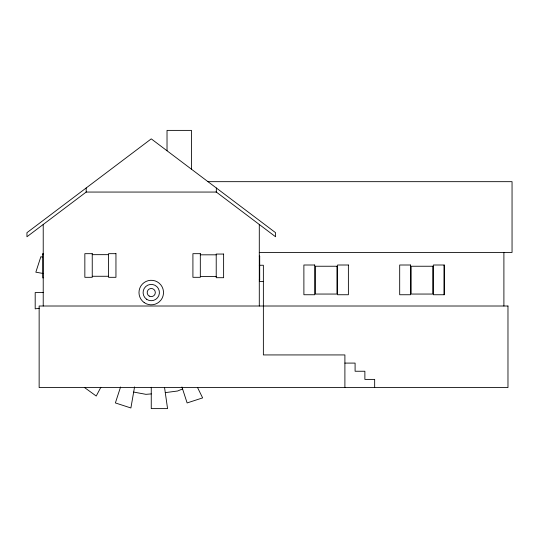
<?xml version="1.0" encoding="UTF-8"?>
<svg xmlns="http://www.w3.org/2000/svg" width="539" height="539" viewBox="0 0 539 539"><rect width="100%" height="100%" fill="white"/><g stroke="black" fill="none" stroke-linecap="round" stroke-linejoin="round"><path stroke-width="0.81" d="M134.568 386.881L130.896 407.976L115.386 402.936L120.574 386.975M100.847 387.298L96.225 396.037L84.353 387.413M86.476 191.837L26.95 236.756L26.95 232.68L151.257 138.867L275.557 232.68L275.557 236.756L216.038 191.837M182.58 388.949L177.634 390.997L165.271 392.628M39.266 308.274L35.19 308.86L35.19 292.556L43.585 292.556M151.257 393.915L145.921 394.332L133.659 392.062M207.973 181.67L512.05 181.67L512.05 252.441L259.293 252.441M43.221 253.842L42.81 253.842L42.81 277.888L43.221 277.888M42.81 253.97L43.221 253.97M42.81 254.246L43.221 254.246M92.243 254.664L108.555 254.664M200.319 254.819L216.22 254.819M259.293 256.14L259.697 256.14L259.697 279.984L259.293 279.984M259.293 256.342L259.697 256.342M444.197 265.006L433.363 265.006L433.363 294.745L444.197 294.745L444.197 265.006L444.176 294.745M259.293 265.249L263.369 265.249L263.369 354.931L344.899 354.931L344.899 387.548M92.243 276.271L108.555 276.271M200.319 276.426L216.22 276.426M259.293 279.781L259.697 279.781M259.293 281.553L263.369 281.553M344.899 363.091L355.093 363.091L355.093 371.243L364.876 371.243L364.876 379.395L374.666 379.395L374.666 387.548M43.133 273.468L35.83 272.195L40.87 256.685L42.466 257.204M197.55 387.548L202.63 397.897L187.121 402.936L181.933 386.975M164.536 387.42L167.562 408.616L151.257 408.616L151.257 387.278M503.898 252.4L503.898 306.011M259.293 224.48L259.293 306.011M216.334 187.983L216.334 192.059L86.173 192.059L86.173 187.983M191.486 169.226L191.486 130.384L167.023 130.384L167.023 150.765M43.221 224.48L43.221 306.011M92.243 253.674L84.845 253.674L84.845 277.315L92.243 277.315L92.243 253.674M115.952 253.674L108.555 253.674L108.555 277.315L115.952 277.315L115.952 253.674M200.319 253.674L192.915 253.674L192.915 277.315L200.319 277.315L200.319 253.674M223.618 254.058L216.22 254.058L216.22 277.706L223.618 277.706L223.618 254.058M314.715 265.006L303.881 265.006L303.895 294.745L314.715 294.745L314.715 265.006M348.389 265.006L337.562 265.006L337.576 294.745L348.389 294.745L348.376 265.006M410.516 265.006L399.689 265.006L399.689 294.745L410.516 294.745L410.502 265.006M336.969 266.239L315.342 266.239L315.342 294.051L336.969 294.051L336.969 266.239M432.777 266.239L411.142 266.239L411.142 294.051L432.777 294.051L432.777 266.239M507.974 306.011L39.145 306.011L39.145 387.548L507.974 387.548L507.974 306.011M144.169 302.568A12.262 12.262 0 0 0 163.465 293.681A12.262 12.262 0 0 0 146.123 281.412A12.262 12.262 0 0 0 144.169 302.568M146.547 299.212A8.152 8.152 0 0 0 159.376 293.304A8.152 8.152 0 0 0 147.841 285.144A8.152 8.152 0 0 0 146.547 299.212M149.215 296.086A4.076 4.076 0 0 0 155.333 292.556A4.076 4.076 0 0 0 149.215 289.025A4.076 4.076 0 0 0 149.215 296.086"/></g></svg>
